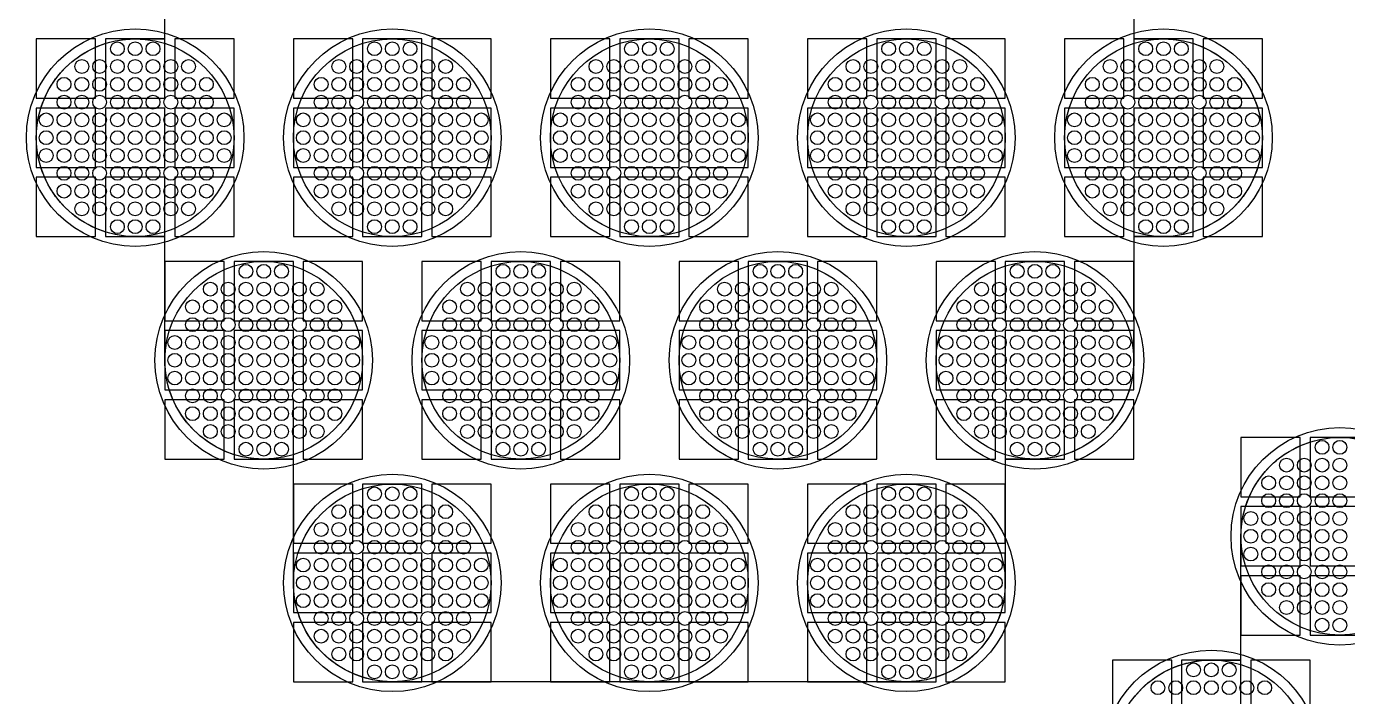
# Model space of a CAD drawing. Extents: x -49 to 54, y -38 to 38.
# Drawn here: x -43.96 to -37.28, y -13.82 to -10.43 of the extents above; entities that cross this region are included whole.
import ezdxf

# ---------------------------------------------------------------- set-up
doc = ezdxf.new("R2010")
doc.units = 0
for name, color, linetype in [('BACK_LAYER', 5, 'CONTINUOUS'), ('COND_LAYER_LOWER_ELECTRODE', 6, 'CONTINUOUS'), ('CONDUCTIVE_LAYER_BACK_LAYER', 2, 'CONTINUOUS'), ('EMITTER', 3, 'CONTINUOUS'), ('LOWER_ELECTRODE', 1, 'CONTINUOUS')]:
    doc.layers.add(name, color=color, linetype=linetype)

msp = doc.modelspace()

# ---------------------------------------------------------------- linework, layer by layer
at = {"layer": 'BACK_LAYER'}
for points in [[(-43.9139, -10.7965), (-43.6139, -10.7965), (-43.6139, -10.4965), (-43.9139, -10.4965)], [(-43.5639, -10.7965), (-43.2639, -10.7965), (-43.2639, -10.4965), (-43.5639, -10.4965)], [(-43.2139, -10.7965), (-42.9139, -10.7965), (-42.9139, -10.4965), (-43.2139, -10.4965)], [(-42.6139, -10.7965), (-42.3139, -10.7965), (-42.3139, -10.4965), (-42.6139, -10.4965)], [(-42.2639, -10.7965), (-41.9639, -10.7965), (-41.9639, -10.4965), (-42.2639, -10.4965)], [(-41.9139, -10.7965), (-41.6139, -10.7965), (-41.6139, -10.4965), (-41.9139, -10.4965)], [(-41.3139, -10.7965), (-41.0139, -10.7965), (-41.0139, -10.4965), (-41.3139, -10.4965)], [(-40.9639, -10.7965), (-40.6639, -10.7965), (-40.6639, -10.4965), (-40.9639, -10.4965)], [(-40.6139, -10.7965), (-40.3139, -10.7965), (-40.3139, -10.4965), (-40.6139, -10.4965)], [(-40.0139, -10.7965), (-39.7139, -10.7965), (-39.7139, -10.4965), (-40.0139, -10.4965)], [(-39.6639, -10.7965), (-39.3639, -10.7965), (-39.3639, -10.4965), (-39.6639, -10.4965)], [(-39.3139, -10.7965), (-39.0139, -10.7965), (-39.0139, -10.4965), (-39.3139, -10.4965)], [(-38.7139, -10.7965), (-38.4139, -10.7965), (-38.4139, -10.4965), (-38.7139, -10.4965)], [(-38.3639, -10.7965), (-38.0639, -10.7965), (-38.0639, -10.4965), (-38.3639, -10.4965)], [(-38.0139, -10.7965), (-37.7139, -10.7965), (-37.7139, -10.4965), (-38.0139, -10.4965)], [(-43.9139, -11.1465), (-43.6139, -11.1465), (-43.6139, -10.8465), (-43.9139, -10.8465)], [(-43.5639, -11.1465), (-43.2639, -11.1465), (-43.2639, -10.8465), (-43.5639, -10.8465)], [(-43.2139, -11.1465), (-42.9139, -11.1465), (-42.9139, -10.8465), (-43.2139, -10.8465)], [(-42.6139, -11.1465), (-42.3139, -11.1465), (-42.3139, -10.8465), (-42.6139, -10.8465)], [(-42.2639, -11.1465), (-41.9639, -11.1465), (-41.9639, -10.8465), (-42.2639, -10.8465)], [(-41.9139, -11.1465), (-41.6139, -11.1465), (-41.6139, -10.8465), (-41.9139, -10.8465)], [(-41.3139, -11.1465), (-41.0139, -11.1465), (-41.0139, -10.8465), (-41.3139, -10.8465)], [(-40.9639, -11.1465), (-40.6639, -11.1465), (-40.6639, -10.8465), (-40.9639, -10.8465)], [(-40.6139, -11.1465), (-40.3139, -11.1465), (-40.3139, -10.8465), (-40.6139, -10.8465)], [(-40.0139, -11.1465), (-39.7139, -11.1465), (-39.7139, -10.8465), (-40.0139, -10.8465)], [(-39.6639, -11.1465), (-39.3639, -11.1465), (-39.3639, -10.8465), (-39.6639, -10.8465)], [(-39.3139, -11.1465), (-39.0139, -11.1465), (-39.0139, -10.8465), (-39.3139, -10.8465)], [(-38.7139, -11.1465), (-38.4139, -11.1465), (-38.4139, -10.8465), (-38.7139, -10.8465)], [(-38.3639, -11.1465), (-38.0639, -11.1465), (-38.0639, -10.8465), (-38.3639, -10.8465)], [(-38.0139, -11.1465), (-37.7139, -11.1465), (-37.7139, -10.8465), (-38.0139, -10.8465)], [(-43.9139, -11.4965), (-43.6139, -11.4965), (-43.6139, -11.1965), (-43.9139, -11.1965)], [(-43.5639, -11.4965), (-43.2639, -11.4965), (-43.2639, -11.1965), (-43.5639, -11.1965)], [(-43.2139, -11.4965), (-42.9139, -11.4965), (-42.9139, -11.1965), (-43.2139, -11.1965)], [(-42.6139, -11.4965), (-42.3139, -11.4965), (-42.3139, -11.1965), (-42.6139, -11.1965)], [(-42.2639, -11.4965), (-41.9639, -11.4965), (-41.9639, -11.1965), (-42.2639, -11.1965)], [(-41.9139, -11.4965), (-41.6139, -11.4965), (-41.6139, -11.1965), (-41.9139, -11.1965)], [(-41.3139, -11.4965), (-41.0139, -11.4965), (-41.0139, -11.1965), (-41.3139, -11.1965)], [(-40.9639, -11.4965), (-40.6639, -11.4965), (-40.6639, -11.1965), (-40.9639, -11.1965)], [(-40.6139, -11.4965), (-40.3139, -11.4965), (-40.3139, -11.1965), (-40.6139, -11.1965)], [(-40.0139, -11.4965), (-39.7139, -11.4965), (-39.7139, -11.1965), (-40.0139, -11.1965)], [(-39.6639, -11.4965), (-39.3639, -11.4965), (-39.3639, -11.1965), (-39.6639, -11.1965)], [(-39.3139, -11.4965), (-39.0139, -11.4965), (-39.0139, -11.1965), (-39.3139, -11.1965)], [(-38.7139, -11.4965), (-38.4139, -11.4965), (-38.4139, -11.1965), (-38.7139, -11.1965)], [(-38.3639, -11.4965), (-38.0639, -11.4965), (-38.0639, -11.1965), (-38.3639, -11.1965)], [(-38.0139, -11.4965), (-37.7139, -11.4965), (-37.7139, -11.1965), (-38.0139, -11.1965)], [(-43.2639, -11.9223), (-42.9639, -11.9223), (-42.9639, -11.6223), (-43.2639, -11.6223)], [(-42.9139, -11.9223), (-42.6139, -11.9223), (-42.6139, -11.6223), (-42.9139, -11.6223)], [(-42.5639, -11.9223), (-42.2639, -11.9223), (-42.2639, -11.6223), (-42.5639, -11.6223)], [(-41.9639, -11.9223), (-41.6639, -11.9223), (-41.6639, -11.6223), (-41.9639, -11.6223)], [(-41.6139, -11.9223), (-41.3139, -11.9223), (-41.3139, -11.6223), (-41.6139, -11.6223)], [(-41.2639, -11.9223), (-40.9639, -11.9223), (-40.9639, -11.6223), (-41.2639, -11.6223)], [(-40.6639, -11.9223), (-40.3639, -11.9223), (-40.3639, -11.6223), (-40.6639, -11.6223)], [(-40.3139, -11.9223), (-40.0139, -11.9223), (-40.0139, -11.6223), (-40.3139, -11.6223)], [(-39.9639, -11.9223), (-39.6639, -11.9223), (-39.6639, -11.6223), (-39.9639, -11.6223)], [(-39.3639, -11.9223), (-39.0639, -11.9223), (-39.0639, -11.6223), (-39.3639, -11.6223)], [(-39.0139, -11.9223), (-38.7139, -11.9223), (-38.7139, -11.6223), (-39.0139, -11.6223)], [(-38.6639, -11.9223), (-38.3639, -11.9223), (-38.3639, -11.6223), (-38.6639, -11.6223)], [(-43.2639, -12.2723), (-42.9639, -12.2723), (-42.9639, -11.9723), (-43.2639, -11.9723)], [(-42.9139, -12.2723), (-42.6139, -12.2723), (-42.6139, -11.9723), (-42.9139, -11.9723)], [(-42.5639, -12.2723), (-42.2639, -12.2723), (-42.2639, -11.9723), (-42.5639, -11.9723)], [(-41.9639, -12.2723), (-41.6639, -12.2723), (-41.6639, -11.9723), (-41.9639, -11.9723)], [(-41.6139, -12.2723), (-41.3139, -12.2723), (-41.3139, -11.9723), (-41.6139, -11.9723)], [(-41.2639, -12.2723), (-40.9639, -12.2723), (-40.9639, -11.9723), (-41.2639, -11.9723)], [(-40.6639, -12.2723), (-40.3639, -12.2723), (-40.3639, -11.9723), (-40.6639, -11.9723)], [(-40.3139, -12.2723), (-40.0139, -12.2723), (-40.0139, -11.9723), (-40.3139, -11.9723)], [(-39.9639, -12.2723), (-39.6639, -12.2723), (-39.6639, -11.9723), (-39.9639, -11.9723)], [(-39.3639, -12.2723), (-39.0639, -12.2723), (-39.0639, -11.9723), (-39.3639, -11.9723)], [(-39.0139, -12.2723), (-38.7139, -12.2723), (-38.7139, -11.9723), (-39.0139, -11.9723)], [(-38.6639, -12.2723), (-38.3639, -12.2723), (-38.3639, -11.9723), (-38.6639, -11.9723)], [(-43.2639, -12.6223), (-42.9639, -12.6223), (-42.9639, -12.3223), (-43.2639, -12.3223)], [(-42.9139, -12.6223), (-42.6139, -12.6223), (-42.6139, -12.3223), (-42.9139, -12.3223)], [(-42.5639, -12.6223), (-42.2639, -12.6223), (-42.2639, -12.3223), (-42.5639, -12.3223)], [(-41.9639, -12.6223), (-41.6639, -12.6223), (-41.6639, -12.3223), (-41.9639, -12.3223)], [(-41.6139, -12.6223), (-41.3139, -12.6223), (-41.3139, -12.3223), (-41.6139, -12.3223)], [(-41.2639, -12.6223), (-40.9639, -12.6223), (-40.9639, -12.3223), (-41.2639, -12.3223)], [(-40.6639, -12.6223), (-40.3639, -12.6223), (-40.3639, -12.3223), (-40.6639, -12.3223)], [(-40.3139, -12.6223), (-40.0139, -12.6223), (-40.0139, -12.3223), (-40.3139, -12.3223)], [(-39.9639, -12.6223), (-39.6639, -12.6223), (-39.6639, -12.3223), (-39.9639, -12.3223)], [(-39.3639, -12.6223), (-39.0639, -12.6223), (-39.0639, -12.3223), (-39.3639, -12.3223)], [(-39.0139, -12.6223), (-38.7139, -12.6223), (-38.7139, -12.3223), (-39.0139, -12.3223)], [(-38.6639, -12.6223), (-38.3639, -12.6223), (-38.3639, -12.3223), (-38.6639, -12.3223)], [(-37.8221, -12.8125), (-37.5221, -12.8125), (-37.5221, -12.5125), (-37.8221, -12.5125)], [(-37.4721, -12.8125), (-37.1721, -12.8125), (-37.1721, -12.5125), (-37.4721, -12.5125)], [(-42.6139, -13.0482), (-42.3139, -13.0482), (-42.3139, -12.7482), (-42.6139, -12.7482)], [(-42.2639, -13.0482), (-41.9639, -13.0482), (-41.9639, -12.7482), (-42.2639, -12.7482)], [(-41.9139, -13.0482), (-41.6139, -13.0482), (-41.6139, -12.7482), (-41.9139, -12.7482)], [(-41.3139, -13.0482), (-41.0139, -13.0482), (-41.0139, -12.7482), (-41.3139, -12.7482)], [(-40.9639, -13.0482), (-40.6639, -13.0482), (-40.6639, -12.7482), (-40.9639, -12.7482)], [(-40.6139, -13.0482), (-40.3139, -13.0482), (-40.3139, -12.7482), (-40.6139, -12.7482)], [(-40.0139, -13.0482), (-39.7139, -13.0482), (-39.7139, -12.7482), (-40.0139, -12.7482)], [(-39.6639, -13.0482), (-39.3639, -13.0482), (-39.3639, -12.7482), (-39.6639, -12.7482)], [(-39.3139, -13.0482), (-39.0139, -13.0482), (-39.0139, -12.7482), (-39.3139, -12.7482)], [(-37.8221, -13.1625), (-37.5221, -13.1625), (-37.5221, -12.8625), (-37.8221, -12.8625)], [(-37.4721, -13.1625), (-37.1721, -13.1625), (-37.1721, -12.8625), (-37.4721, -12.8625)], [(-42.6139, -13.3982), (-42.3139, -13.3982), (-42.3139, -13.0982), (-42.6139, -13.0982)], [(-42.2639, -13.3982), (-41.9639, -13.3982), (-41.9639, -13.0982), (-42.2639, -13.0982)], [(-41.9139, -13.3982), (-41.6139, -13.3982), (-41.6139, -13.0982), (-41.9139, -13.0982)], [(-41.3139, -13.3982), (-41.0139, -13.3982), (-41.0139, -13.0982), (-41.3139, -13.0982)], [(-40.9639, -13.3982), (-40.6639, -13.3982), (-40.6639, -13.0982), (-40.9639, -13.0982)], [(-40.6139, -13.3982), (-40.3139, -13.3982), (-40.3139, -13.0982), (-40.6139, -13.0982)], [(-40.0139, -13.3982), (-39.7139, -13.3982), (-39.7139, -13.0982), (-40.0139, -13.0982)], [(-39.6639, -13.3982), (-39.3639, -13.3982), (-39.3639, -13.0982), (-39.6639, -13.0982)], [(-39.3139, -13.3982), (-39.0139, -13.3982), (-39.0139, -13.0982), (-39.3139, -13.0982)], [(-37.8221, -13.5125), (-37.5221, -13.5125), (-37.5221, -13.2125), (-37.8221, -13.2125)], [(-37.4721, -13.5125), (-37.1721, -13.5125), (-37.1721, -13.2125), (-37.4721, -13.2125)], [(-42.6139, -13.7482), (-42.3139, -13.7482), (-42.3139, -13.4482), (-42.6139, -13.4482)], [(-42.2639, -13.7482), (-41.9639, -13.7482), (-41.9639, -13.4482), (-42.2639, -13.4482)], [(-41.9139, -13.7482), (-41.6139, -13.7482), (-41.6139, -13.4482), (-41.9139, -13.4482)], [(-41.3139, -13.7482), (-41.0139, -13.7482), (-41.0139, -13.4482), (-41.3139, -13.4482)], [(-40.9639, -13.7482), (-40.6639, -13.7482), (-40.6639, -13.4482), (-40.9639, -13.4482)], [(-40.6139, -13.7482), (-40.3139, -13.7482), (-40.3139, -13.4482), (-40.6139, -13.4482)], [(-40.0139, -13.7482), (-39.7139, -13.7482), (-39.7139, -13.4482), (-40.0139, -13.4482)], [(-39.6639, -13.7482), (-39.3639, -13.7482), (-39.3639, -13.4482), (-39.6639, -13.4482)], [(-39.3139, -13.7482), (-39.0139, -13.7482), (-39.0139, -13.4482), (-39.3139, -13.4482)], [(-38.4721, -13.9384), (-38.1721, -13.9384), (-38.1721, -13.6384), (-38.4721, -13.6384)], [(-38.1221, -13.9384), (-37.8221, -13.9384), (-37.8221, -13.6384), (-38.1221, -13.6384)], [(-37.7721, -13.9384), (-37.4721, -13.9384), (-37.4721, -13.6384), (-37.7721, -13.6384)]]:
    msp.add_lwpolyline(points, close=True, dxfattribs=at)
at = {"layer": 'COND_LAYER_LOWER_ELECTRODE'}
for centre in [(-43.4139, -10.9965), (-42.1139, -10.9965), (-40.8139, -10.9965), (-39.5139, -10.9965), (-38.2139, -10.9965), (-42.7639, -12.1223), (-41.4639, -12.1223), (-40.1639, -12.1223), (-38.8639, -12.1223), (-37.3221, -13.0125), (-42.1139, -13.2482), (-40.8139, -13.2482), (-39.5139, -13.2482), (-37.9721, -14.1384)]:
    msp.add_circle(centre, 0.55, dxfattribs=at)
at = {"layer": 'CONDUCTIVE_LAYER_BACK_LAYER'}
for points in [[(-38.3639, -9.8707), (-38.3639, -10.4966), (-38.204, -10.4966), (-38.1841, -10.4974), (-38.1643, -10.499), (-38.1446, -10.5013), (-38.1249, -10.5045), (-38.1054, -10.5084), (-38.0861, -10.5131), (-38.067, -10.5186), (-38.0481, -10.5248), (-38.0295, -10.5318), (-38.0112, -10.5395), (-37.9932, -10.5479), (-37.9755, -10.557), (-37.9582, -10.5668), (-37.9413, -10.5773), (-37.9249, -10.5885), (-37.9089, -10.6003), (-37.8934, -10.6128), (-37.8784, -10.6258), (-37.8639, -10.6395), (-37.85, -10.6537), (-37.8367, -10.6684), (-37.8239, -10.6837), (-37.8118, -10.6994), (-37.8003, -10.7156), (-37.7894, -10.7323), (-37.7793, -10.7494), (-37.7698, -10.7669), (-37.761, -10.7847), (-37.753, -10.8029), (-37.7456, -10.8213), (-37.739, -10.8401), (-37.7332, -10.8591), (-37.7281, -10.8783), (-37.7238, -10.8977), (-37.7203, -10.9173), (-37.7175, -10.937), (-37.7155, -10.9568), (-37.7143, -10.9766), (-37.7139, -10.9965), (-37.7143, -11.0164), (-37.7155, -11.0362), (-37.7175, -11.056), (-37.7203, -11.0757), (-37.7238, -11.0953), (-37.7281, -11.1147), (-37.7332, -11.1339), (-37.739, -11.1529), (-37.7456, -11.1717), (-37.753, -11.1901), (-37.761, -11.2083), (-37.7698, -11.2262), (-37.7793, -11.2436), (-37.7894, -11.2607), (-37.8003, -11.2774), (-37.8118, -11.2936), (-37.8239, -11.3094), (-37.8367, -11.3246), (-37.85, -11.3394), (-37.8639, -11.3536), (-37.8784, -11.3672), (-37.8934, -11.3802), (-37.9089, -11.3927), (-37.9249, -11.4045), (-37.9413, -11.4157), (-37.9582, -11.4262), (-37.9755, -11.436), (-37.9932, -11.4451), (-38.0112, -11.4535), (-38.0295, -11.4612), (-38.0481, -11.4682), (-38.067, -11.4744), (-38.0861, -11.4799), (-38.1054, -11.4846), (-38.1249, -11.4885), (-38.1446, -11.4917), (-38.1643, -11.494), (-38.1841, -11.4956), (-38.204, -11.4964), (-38.3639, -11.4964), (-38.3639, -12.1223), (-38.3643, -12.1422), (-38.3655, -12.1621), (-38.3675, -12.1818), (-38.3703, -12.2015), (-38.3738, -12.2211), (-38.3781, -12.2405), (-38.3832, -12.2597), (-38.389, -12.2787), (-38.3956, -12.2975), (-38.403, -12.316), (-38.411, -12.3341), (-38.4198, -12.352), (-38.4293, -12.3695), (-38.4394, -12.3865), (-38.4503, -12.4032), (-38.4618, -12.4194), (-38.4739, -12.4352), (-38.4867, -12.4505), (-38.5, -12.4652), (-38.5139, -12.4794), (-38.5284, -12.493), (-38.5434, -12.5061), (-38.5589, -12.5185), (-38.5749, -12.5303), (-38.5913, -12.5415), (-38.6082, -12.552), (-38.6255, -12.5618), (-38.6432, -12.571), (-38.6612, -12.5794), (-38.6795, -12.5871), (-38.6981, -12.594), (-38.717, -12.6003), (-38.7361, -12.6057), (-38.7554, -12.6104), (-38.7749, -12.6144), (-38.7946, -12.6175), (-38.8143, -12.6199), (-38.8341, -12.6214), (-38.854, -12.6222), (-39.0139, -12.6222), (-39.0139, -13.2482), (-39.0143, -13.268), (-39.0155, -13.2879), (-39.0175, -13.3077), (-39.0203, -13.3274), (-39.0238, -13.3469), (-39.0281, -13.3663), (-39.0332, -13.3856), (-39.039, -13.4046), (-39.0456, -13.4233), (-39.053, -13.4418), (-39.061, -13.46), (-39.0698, -13.4778), (-39.0793, -13.4953), (-39.0894, -13.5124), (-39.1003, -13.529), (-39.1118, -13.5453), (-39.1239, -13.561), (-39.1367, -13.5763), (-39.15, -13.591), (-39.1639, -13.6052), (-39.1784, -13.6189), (-39.1934, -13.6319), (-39.2089, -13.6443), (-39.2249, -13.6562), (-39.2413, -13.6673), (-39.2582, -13.6778), (-39.2755, -13.6877), (-39.2932, -13.6968), (-39.3112, -13.7052), (-39.3295, -13.7129), (-39.3481, -13.7199), (-39.367, -13.7261), (-39.3861, -13.7316), (-39.4054, -13.7363), (-39.4249, -13.7402), (-39.4446, -13.7433), (-39.4643, -13.7457), (-39.4841, -13.7473), (-39.504, -13.7481), (-42.1239, -13.7481), (-42.1437, -13.7473), (-42.1636, -13.7457), (-42.1833, -13.7433), (-42.2029, -13.7402), (-42.2224, -13.7363), (-42.2417, -13.7316), (-42.2609, -13.7261), (-42.2797, -13.7199), (-42.2984, -13.7129), (-42.3167, -13.7052), (-42.3347, -13.6968), (-42.3524, -13.6877), (-42.3697, -13.6778), (-42.3865, -13.6673), (-42.403, -13.6562), (-42.419, -13.6443), (-42.4345, -13.6319), (-42.4495, -13.6189), (-42.464, -13.6052), (-42.4779, -13.591), (-42.4912, -13.5763), (-42.504, -13.561), (-42.5161, -13.5453), (-42.5276, -13.529), (-42.5384, -13.5124), (-42.5486, -13.4953), (-42.5581, -13.4778), (-42.5669, -13.46), (-42.5749, -13.4418), (-42.5823, -13.4233), (-42.5888, -13.4046), (-42.5947, -13.3856), (-42.5998, -13.3663), (-42.6041, -13.3469), (-42.6076, -13.3274), (-42.6104, -13.3077), (-42.6124, -13.2879), (-42.6135, -13.268), (-42.6139, -13.2482), (-42.6139, -12.6222), (-42.7739, -12.6222), (-42.7937, -12.6214), (-42.8136, -12.6199), (-42.8333, -12.6175), (-42.8529, -12.6144), (-42.8724, -12.6104), (-42.8917, -12.6057), (-42.9109, -12.6003), (-42.9297, -12.594), (-42.9484, -12.5871), (-42.9667, -12.5794), (-42.9847, -12.571), (-43.0024, -12.5618), (-43.0197, -12.552), (-43.0365, -12.5415), (-43.053, -12.5303), (-43.069, -12.5185), (-43.0845, -12.5061), (-43.0995, -12.493), (-43.114, -12.4794), (-43.1279, -12.4652), (-43.1412, -12.4505), (-43.154, -12.4352), (-43.1661, -12.4194), (-43.1776, -12.4032), (-43.1884, -12.3865), (-43.1986, -12.3695), (-43.2081, -12.352), (-43.2169, -12.3341), (-43.2249, -12.316), (-43.2323, -12.2975), (-43.2388, -12.2787), (-43.2447, -12.2597), (-43.2498, -12.2405), (-43.2541, -12.2211), (-43.2576, -12.2015), (-43.2604, -12.1818), (-43.2624, -12.1621), (-43.2635, -12.1422), (-43.2639, -12.1223), (-43.2639, -11.4964), (-43.4239, -11.4964), (-43.4437, -11.4956), (-43.4636, -11.494), (-43.4833, -11.4917), (-43.5029, -11.4885), (-43.5224, -11.4846), (-43.5417, -11.4799), (-43.5609, -11.4744), (-43.5797, -11.4682), (-43.5984, -11.4612), (-43.6167, -11.4535), (-43.6347, -11.4451), (-43.6524, -11.436), (-43.6697, -11.4262), (-43.6865, -11.4157), (-43.703, -11.4045), (-43.719, -11.3927), (-43.7345, -11.3802), (-43.7495, -11.3672), (-43.764, -11.3536), (-43.7779, -11.3394), (-43.7912, -11.3246), (-43.804, -11.3094), (-43.8161, -11.2936), (-43.8276, -11.2774), (-43.8384, -11.2607), (-43.8486, -11.2436), (-43.8581, -11.2262), (-43.8669, -11.2083), (-43.8749, -11.1901), (-43.8823, -11.1717), (-43.8888, -11.1529), (-43.8947, -11.1339), (-43.8998, -11.1147), (-43.9041, -11.0953), (-43.9076, -11.0757), (-43.9104, -11.056), (-43.9124, -11.0362), (-43.9135, -11.0164), (-43.9139, -10.9965), (-43.9135, -10.9766), (-43.9124, -10.9568), (-43.9104, -10.937), (-43.9076, -10.9173), (-43.9041, -10.8977), (-43.8998, -10.8783), (-43.8947, -10.8591), (-43.8888, -10.8401), (-43.8823, -10.8213), (-43.8749, -10.8029), (-43.8669, -10.7847), (-43.8581, -10.7669), (-43.8486, -10.7494), (-43.8384, -10.7323), (-43.8276, -10.7156), (-43.8161, -10.6994), (-43.804, -10.6837), (-43.7912, -10.6684), (-43.7779, -10.6537), (-43.764, -10.6395), (-43.7495, -10.6258), (-43.7345, -10.6128), (-43.719, -10.6003), (-43.703, -10.5885), (-43.6865, -10.5773), (-43.6697, -10.5668), (-43.6524, -10.557), (-43.6347, -10.5479), (-43.6167, -10.5395), (-43.5984, -10.5318), (-43.5797, -10.5248), (-43.5609, -10.5186), (-43.5417, -10.5131), (-43.5224, -10.5084), (-43.5029, -10.5045), (-43.4833, -10.5013), (-43.4636, -10.499), (-43.4437, -10.4974), (-43.4239, -10.4966), (-43.2639, -10.4966), (-43.2639, -9.8707)], [(-38.3621, -13.8255), (-38.3494, -13.8103), (-38.336, -13.7955), (-38.3221, -13.7813), (-38.3076, -13.7677), (-38.2926, -13.7546), (-38.2771, -13.7422), (-38.2611, -13.7304), (-38.2447, -13.7192), (-38.2278, -13.7087), (-38.2105, -13.6989), (-38.1929, -13.6897), (-38.1748, -13.6813), (-38.1565, -13.6736), (-38.1379, -13.6667), (-38.119, -13.6604), (-38.0999, -13.655), (-38.0806, -13.6503), (-38.0611, -13.6463), (-38.0414, -13.6432), (-38.0217, -13.6408), (-38.0019, -13.6393), (-37.982, -13.6385), (-37.8221, -13.6385), (-37.8221, -13.0125), (-37.8217, -12.9927), (-37.8205, -12.9728), (-37.8185, -12.953), (-37.8158, -12.9333), (-37.8122, -12.9138), (-37.8079, -12.8944), (-37.8028, -12.8751), (-37.797, -12.8561), (-37.7904, -12.8374), (-37.7831, -12.8189), (-37.775, -12.8007), (-37.7662, -12.7829), (-37.7567, -12.7654), (-37.7466, -12.7483), (-37.7357, -12.7317), (-37.7242, -12.7154), (-37.7121, -12.6997), (-37.6994, -12.6844), (-37.686, -12.6697), (-37.6721, -12.6555), (-37.6576, -12.6418), (-37.6426, -12.6288), (-37.6271, -12.6164), (-37.6111, -12.6045), (-37.5947, -12.5934), (-37.5778, -12.5829), (-37.5605, -12.573), (-37.5429, -12.5639), (-37.5248, -12.5555), (-37.5065, -12.5478), (-37.4879, -12.5408), (-37.469, -12.5346), (-37.4499, -12.5291), (-37.4306, -12.5244), (-37.4111, -12.5205), (-37.3914, -12.5174), (-37.3717, -12.515), (-37.3519, -12.5134), (-37.332, -12.5126), (-37.1721, -12.5126)]]:
    msp.add_lwpolyline(points, dxfattribs=at)
at = {"layer": 'EMITTER'}
for centre in [(-43.4139, -10.9965), (-42.1139, -10.9965), (-40.8139, -10.9965), (-39.5139, -10.9965), (-38.2139, -10.9965), (-42.7639, -12.1223), (-41.4639, -12.1223), (-40.1639, -12.1223), (-38.8639, -12.1223), (-37.3221, -13.0125), (-42.1139, -13.2482), (-40.8139, -13.2482), (-39.5139, -13.2482), (-37.9721, -14.1384)]:
    msp.add_circle(centre, 0.5, dxfattribs=at)
at = {"layer": 'LOWER_ELECTRODE'}
for centre in [(-43.5039, -10.5465), (-43.4139, -10.5465), (-43.3239, -10.5465), (-42.2039, -10.5465), (-42.1139, -10.5465), (-42.0239, -10.5465), (-40.9039, -10.5465), (-40.8139, -10.5465), (-40.7239, -10.5465), (-39.6039, -10.5465), (-39.5139, -10.5465), (-39.4239, -10.5465), (-38.3039, -10.5465), (-38.2139, -10.5465), (-38.1239, -10.5465), (-43.6839, -10.6365), (-43.5939, -10.6365), (-43.5039, -10.6365), (-43.4139, -10.6365), (-43.3239, -10.6365), (-43.2339, -10.6365), (-43.1439, -10.6365), (-42.3839, -10.6365), (-42.2939, -10.6365), (-42.2039, -10.6365), (-42.1139, -10.6365), (-42.0239, -10.6365), (-41.9339, -10.6365), (-41.8439, -10.6365), (-41.0839, -10.6365), (-40.9939, -10.6365), (-40.9039, -10.6365), (-40.8139, -10.6365), (-40.7239, -10.6365), (-40.6339, -10.6365), (-40.5439, -10.6365), (-39.7839, -10.6365), (-39.6939, -10.6365), (-39.6039, -10.6365), (-39.5139, -10.6365), (-39.4239, -10.6365), (-39.3339, -10.6365), (-39.2439, -10.6365), (-38.4839, -10.6365), (-38.3939, -10.6365), (-38.3039, -10.6365), (-38.2139, -10.6365), (-38.1239, -10.6365), (-38.0339, -10.6365), (-37.9439, -10.6365), (-43.7739, -10.7265), (-43.6839, -10.7265), (-43.5939, -10.7265), (-43.5039, -10.7265), (-43.4139, -10.7265), (-43.3239, -10.7265), (-43.2339, -10.7265), (-43.1439, -10.7265), (-43.0539, -10.7265), (-42.4739, -10.7265), (-42.3839, -10.7265), (-42.2939, -10.7265), (-42.2039, -10.7265), (-42.1139, -10.7265), (-42.0239, -10.7265), (-41.9339, -10.7265), (-41.8439, -10.7265), (-41.7539, -10.7265), (-41.1739, -10.7265), (-41.0839, -10.7265), (-40.9939, -10.7265), (-40.9039, -10.7265), (-40.8139, -10.7265), (-40.7239, -10.7265), (-40.6339, -10.7265), (-40.5439, -10.7265), (-40.4539, -10.7265), (-39.8739, -10.7265), (-39.7839, -10.7265), (-39.6939, -10.7265), (-39.6039, -10.7265), (-39.5139, -10.7265), (-39.4239, -10.7265), (-39.3339, -10.7265), (-39.2439, -10.7265), (-39.1539, -10.7265), (-38.5739, -10.7265), (-38.4839, -10.7265), (-38.3939, -10.7265), (-38.3039, -10.7265), (-38.2139, -10.7265), (-38.1239, -10.7265), (-38.0339, -10.7265), (-37.9439, -10.7265), (-37.8539, -10.7265), (-43.7739, -10.8165), (-43.6839, -10.8165), (-43.5939, -10.8165), (-43.5039, -10.8165), (-43.4139, -10.8165), (-43.3239, -10.8165), (-43.2339, -10.8165), (-43.1439, -10.8165), (-43.0539, -10.8165), (-42.4739, -10.8165), (-42.3839, -10.8165), (-42.2939, -10.8165), (-42.2039, -10.8165), (-42.1139, -10.8165), (-42.0239, -10.8165), (-41.9339, -10.8165), (-41.8439, -10.8165), (-41.7539, -10.8165), (-41.1739, -10.8165), (-41.0839, -10.8165), (-40.9939, -10.8165), (-40.9039, -10.8165), (-40.8139, -10.8165), (-40.7239, -10.8165), (-40.6339, -10.8165), (-40.5439, -10.8165), (-40.4539, -10.8165), (-39.8739, -10.8165), (-39.7839, -10.8165), (-39.6939, -10.8165), (-39.6039, -10.8165), (-39.5139, -10.8165), (-39.4239, -10.8165), (-39.3339, -10.8165), (-39.2439, -10.8165), (-39.1539, -10.8165), (-38.5739, -10.8165), (-38.4839, -10.8165), (-38.3939, -10.8165), (-38.3039, -10.8165), (-38.2139, -10.8165), (-38.1239, -10.8165), (-38.0339, -10.8165), (-37.9439, -10.8165), (-37.8539, -10.8165), (-43.8639, -10.9065), (-43.7739, -10.9065), (-43.6839, -10.9065), (-43.5939, -10.9065), (-43.5039, -10.9065), (-43.4139, -10.9065), (-43.3239, -10.9065), (-43.2339, -10.9065), (-43.1439, -10.9065), (-43.0539, -10.9065), (-42.9639, -10.9065), (-42.5639, -10.9065), (-42.4739, -10.9065), (-42.3839, -10.9065), (-42.2939, -10.9065), (-42.2039, -10.9065), (-42.1139, -10.9065), (-42.0239, -10.9065), (-41.9339, -10.9065), (-41.8439, -10.9065), (-41.7539, -10.9065), (-41.6639, -10.9065), (-41.2639, -10.9065), (-41.1739, -10.9065), (-41.0839, -10.9065), (-40.9939, -10.9065), (-40.9039, -10.9065), (-40.8139, -10.9065), (-40.7239, -10.9065), (-40.6339, -10.9065), (-40.5439, -10.9065), (-40.4539, -10.9065), (-40.3639, -10.9065), (-39.9639, -10.9065), (-39.8739, -10.9065), (-39.7839, -10.9065), (-39.6939, -10.9065), (-39.6039, -10.9065), (-39.5139, -10.9065), (-39.4239, -10.9065), (-39.3339, -10.9065), (-39.2439, -10.9065), (-39.1539, -10.9065), (-39.0639, -10.9065), (-38.6639, -10.9065), (-38.5739, -10.9065), (-38.4839, -10.9065), (-38.3939, -10.9065), (-38.3039, -10.9065), (-38.2139, -10.9065), (-38.1239, -10.9065), (-38.0339, -10.9065), (-37.9439, -10.9065), (-37.8539, -10.9065), (-37.7639, -10.9065), (-43.8639, -10.9965), (-43.7739, -10.9965), (-43.6839, -10.9965), (-43.5939, -10.9965), (-43.5039, -10.9965), (-43.4139, -10.9965), (-43.3239, -10.9965), (-43.2339, -10.9965), (-43.1439, -10.9965), (-43.0539, -10.9965), (-42.9639, -10.9965), (-42.5639, -10.9965), (-42.4739, -10.9965), (-42.3839, -10.9965), (-42.2939, -10.9965), (-42.2039, -10.9965), (-42.1139, -10.9965), (-42.0239, -10.9965), (-41.9339, -10.9965), (-41.8439, -10.9965), (-41.7539, -10.9965), (-41.6639, -10.9965), (-41.2639, -10.9965), (-41.1739, -10.9965), (-41.0839, -10.9965), (-40.9939, -10.9965), (-40.9039, -10.9965), (-40.8139, -10.9965), (-40.7239, -10.9965), (-40.6339, -10.9965), (-40.5439, -10.9965), (-40.4539, -10.9965), (-40.3639, -10.9965), (-39.9639, -10.9965), (-39.8739, -10.9965), (-39.7839, -10.9965), (-39.6939, -10.9965), (-39.6039, -10.9965), (-39.5139, -10.9965), (-39.4239, -10.9965), (-39.3339, -10.9965), (-39.2439, -10.9965), (-39.1539, -10.9965), (-39.0639, -10.9965), (-38.6639, -10.9965), (-38.5739, -10.9965), (-38.4839, -10.9965), (-38.3939, -10.9965), (-38.3039, -10.9965), (-38.2139, -10.9965), (-38.1239, -10.9965), (-38.0339, -10.9965), (-37.9439, -10.9965), (-37.8539, -10.9965), (-37.7639, -10.9965), (-43.8639, -11.0865), (-43.7739, -11.0865), (-43.6839, -11.0865), (-43.5939, -11.0865), (-43.5039, -11.0865), (-43.4139, -11.0865), (-43.3239, -11.0865), (-43.2339, -11.0865), (-43.1439, -11.0865), (-43.0539, -11.0865), (-42.9639, -11.0865), (-42.5639, -11.0865), (-42.4739, -11.0865), (-42.3839, -11.0865), (-42.2939, -11.0865), (-42.2039, -11.0865), (-42.1139, -11.0865), (-42.0239, -11.0865), (-41.9339, -11.0865), (-41.8439, -11.0865), (-41.7539, -11.0865), (-41.6639, -11.0865), (-41.2639, -11.0865), (-41.1739, -11.0865), (-41.0839, -11.0865), (-40.9939, -11.0865), (-40.9039, -11.0865), (-40.8139, -11.0865), (-40.7239, -11.0865), (-40.6339, -11.0865), (-40.5439, -11.0865), (-40.4539, -11.0865), (-40.3639, -11.0865), (-39.9639, -11.0865), (-39.8739, -11.0865), (-39.7839, -11.0865), (-39.6939, -11.0865), (-39.6039, -11.0865), (-39.5139, -11.0865), (-39.4239, -11.0865), (-39.3339, -11.0865), (-39.2439, -11.0865), (-39.1539, -11.0865), (-39.0639, -11.0865), (-38.6639, -11.0865), (-38.5739, -11.0865), (-38.4839, -11.0865), (-38.3939, -11.0865), (-38.3039, -11.0865), (-38.2139, -11.0865), (-38.1239, -11.0865), (-38.0339, -11.0865), (-37.9439, -11.0865), (-37.8539, -11.0865), (-37.7639, -11.0865), (-43.7739, -11.1765), (-43.6839, -11.1765), (-43.5939, -11.1765), (-43.5039, -11.1765), (-43.4139, -11.1765), (-43.3239, -11.1765), (-43.2339, -11.1765), (-43.1439, -11.1765), (-43.0539, -11.1765), (-42.4739, -11.1765), (-42.3839, -11.1765), (-42.2939, -11.1765), (-42.2039, -11.1765), (-42.1139, -11.1765), (-42.0239, -11.1765), (-41.9339, -11.1765), (-41.8439, -11.1765), (-41.7539, -11.1765), (-41.1739, -11.1765), (-41.0839, -11.1765), (-40.9939, -11.1765), (-40.9039, -11.1765), (-40.8139, -11.1765), (-40.7239, -11.1765), (-40.6339, -11.1765), (-40.5439, -11.1765), (-40.4539, -11.1765), (-39.8739, -11.1765), (-39.7839, -11.1765), (-39.6939, -11.1765), (-39.6039, -11.1765), (-39.5139, -11.1765), (-39.4239, -11.1765), (-39.3339, -11.1765), (-39.2439, -11.1765), (-39.1539, -11.1765), (-38.5739, -11.1765), (-38.4839, -11.1765), (-38.3939, -11.1765), (-38.3039, -11.1765), (-38.2139, -11.1765), (-38.1239, -11.1765), (-38.0339, -11.1765), (-37.9439, -11.1765), (-37.8539, -11.1765), (-43.7739, -11.2665), (-43.6839, -11.2665), (-43.5939, -11.2665), (-43.5039, -11.2665), (-43.4139, -11.2665), (-43.3239, -11.2665), (-43.2339, -11.2665), (-43.1439, -11.2665), (-43.0539, -11.2665), (-42.4739, -11.2665), (-42.3839, -11.2665), (-42.2939, -11.2665), (-42.2039, -11.2665), (-42.1139, -11.2665), (-42.0239, -11.2665), (-41.9339, -11.2665), (-41.8439, -11.2665), (-41.7539, -11.2665), (-41.1739, -11.2665), (-41.0839, -11.2665), (-40.9939, -11.2665), (-40.9039, -11.2665), (-40.8139, -11.2665), (-40.7239, -11.2665), (-40.6339, -11.2665), (-40.5439, -11.2665), (-40.4539, -11.2665), (-39.8739, -11.2665), (-39.7839, -11.2665), (-39.6939, -11.2665), (-39.6039, -11.2665), (-39.5139, -11.2665), (-39.4239, -11.2665), (-39.3339, -11.2665), (-39.2439, -11.2665), (-39.1539, -11.2665), (-38.5739, -11.2665), (-38.4839, -11.2665), (-38.3939, -11.2665), (-38.3039, -11.2665), (-38.2139, -11.2665), (-38.1239, -11.2665), (-38.0339, -11.2665), (-37.9439, -11.2665), (-37.8539, -11.2665), (-43.6839, -11.3565), (-43.5939, -11.3565), (-43.5039, -11.3565), (-43.4139, -11.3565), (-43.3239, -11.3565), (-43.2339, -11.3565), (-43.1439, -11.3565), (-42.3839, -11.3565), (-42.2939, -11.3565), (-42.2039, -11.3565), (-42.1139, -11.3565), (-42.0239, -11.3565), (-41.9339, -11.3565), (-41.8439, -11.3565), (-41.0839, -11.3565), (-40.9939, -11.3565), (-40.9039, -11.3565), (-40.8139, -11.3565), (-40.7239, -11.3565), (-40.6339, -11.3565), (-40.5439, -11.3565), (-39.7839, -11.3565), (-39.6939, -11.3565), (-39.6039, -11.3565), (-39.5139, -11.3565), (-39.4239, -11.3565), (-39.3339, -11.3565), (-39.2439, -11.3565), (-38.4839, -11.3565), (-38.3939, -11.3565), (-38.3039, -11.3565), (-38.2139, -11.3565), (-38.1239, -11.3565), (-38.0339, -11.3565), (-37.9439, -11.3565), (-43.5039, -11.4465), (-43.4139, -11.4465), (-43.3239, -11.4465), (-42.2039, -11.4465), (-42.1139, -11.4465), (-42.0239, -11.4465), (-40.9039, -11.4465), (-40.8139, -11.4465), (-40.7239, -11.4465), (-39.6039, -11.4465), (-39.5139, -11.4465), (-39.4239, -11.4465), (-38.3039, -11.4465), (-38.2139, -11.4465), (-38.1239, -11.4465), (-42.8539, -11.6723), (-42.7639, -11.6723), (-42.6739, -11.6723), (-41.5539, -11.6723), (-41.4639, -11.6723), (-41.3739, -11.6723), (-40.2539, -11.6723), (-40.1639, -11.6723), (-40.0739, -11.6723), (-38.9539, -11.6723), (-38.8639, -11.6723), (-38.7739, -11.6723), (-43.0339, -11.7623), (-42.9439, -11.7623), (-42.8539, -11.7623), (-42.7639, -11.7623), (-42.6739, -11.7623), (-42.5839, -11.7623), (-42.4939, -11.7623), (-41.7339, -11.7623), (-41.6439, -11.7623), (-41.5539, -11.7623), (-41.4639, -11.7623), (-41.3739, -11.7623), (-41.2839, -11.7623), (-41.1939, -11.7623), (-40.4339, -11.7623), (-40.3439, -11.7623), (-40.2539, -11.7623), (-40.1639, -11.7623), (-40.0739, -11.7623), (-39.9839, -11.7623), (-39.8939, -11.7623), (-39.1339, -11.7623), (-39.0439, -11.7623), (-38.9539, -11.7623), (-38.8639, -11.7623), (-38.7739, -11.7623), (-38.6839, -11.7623), (-38.5939, -11.7623), (-43.1239, -11.8523), (-43.0339, -11.8523), (-42.9439, -11.8523), (-42.8539, -11.8523), (-42.7639, -11.8523), (-42.6739, -11.8523), (-42.5839, -11.8523), (-42.4939, -11.8523), (-42.4039, -11.8523), (-41.8239, -11.8523), (-41.7339, -11.8523), (-41.6439, -11.8523), (-41.5539, -11.8523), (-41.4639, -11.8523), (-41.3739, -11.8523), (-41.2839, -11.8523), (-41.1939, -11.8523), (-41.1039, -11.8523), (-40.5239, -11.8523), (-40.4339, -11.8523), (-40.3439, -11.8523), (-40.2539, -11.8523), (-40.1639, -11.8523), (-40.0739, -11.8523), (-39.9839, -11.8523), (-39.8939, -11.8523), (-39.8039, -11.8523), (-39.2239, -11.8523), (-39.1339, -11.8523), (-39.0439, -11.8523), (-38.9539, -11.8523), (-38.8639, -11.8523), (-38.7739, -11.8523), (-38.6839, -11.8523), (-38.5939, -11.8523), (-38.5039, -11.8523), (-43.1239, -11.9423), (-43.0339, -11.9423), (-42.9439, -11.9423), (-42.8539, -11.9423), (-42.7639, -11.9423), (-42.6739, -11.9423), (-42.5839, -11.9423), (-42.4939, -11.9423), (-42.4039, -11.9423), (-41.8239, -11.9423), (-41.7339, -11.9423), (-41.6439, -11.9423), (-41.5539, -11.9423), (-41.4639, -11.9423), (-41.3739, -11.9423), (-41.2839, -11.9423), (-41.1939, -11.9423), (-41.1039, -11.9423), (-40.5239, -11.9423), (-40.4339, -11.9423), (-40.3439, -11.9423), (-40.2539, -11.9423), (-40.1639, -11.9423), (-40.0739, -11.9423), (-39.9839, -11.9423), (-39.8939, -11.9423), (-39.8039, -11.9423), (-39.2239, -11.9423), (-39.1339, -11.9423), (-39.0439, -11.9423), (-38.9539, -11.9423), (-38.8639, -11.9423), (-38.7739, -11.9423), (-38.6839, -11.9423), (-38.5939, -11.9423), (-38.5039, -11.9423), (-43.2139, -12.0323), (-43.1239, -12.0323), (-43.0339, -12.0323), (-42.9439, -12.0323), (-42.8539, -12.0323), (-42.7639, -12.0323), (-42.6739, -12.0323), (-42.5839, -12.0323), (-42.4939, -12.0323), (-42.4039, -12.0323), (-42.3139, -12.0323), (-41.9139, -12.0323), (-41.8239, -12.0323), (-41.7339, -12.0323), (-41.6439, -12.0323), (-41.5539, -12.0323), (-41.4639, -12.0323), (-41.3739, -12.0323), (-41.2839, -12.0323), (-41.1939, -12.0323), (-41.1039, -12.0323), (-41.0139, -12.0323), (-40.6139, -12.0323), (-40.5239, -12.0323), (-40.4339, -12.0323), (-40.3439, -12.0323), (-40.2539, -12.0323), (-40.1639, -12.0323), (-40.0739, -12.0323), (-39.9839, -12.0323), (-39.8939, -12.0323), (-39.8039, -12.0323), (-39.7139, -12.0323), (-39.3139, -12.0323), (-39.2239, -12.0323), (-39.1339, -12.0323), (-39.0439, -12.0323), (-38.9539, -12.0323), (-38.8639, -12.0323), (-38.7739, -12.0323), (-38.6839, -12.0323), (-38.5939, -12.0323), (-38.5039, -12.0323), (-38.4139, -12.0323), (-43.2139, -12.1223), (-43.1239, -12.1223), (-43.0339, -12.1223), (-42.9439, -12.1223), (-42.8539, -12.1223), (-42.7639, -12.1223), (-42.6739, -12.1223), (-42.5839, -12.1223), (-42.4939, -12.1223), (-42.4039, -12.1223), (-42.3139, -12.1223), (-41.9139, -12.1223), (-41.8239, -12.1223), (-41.7339, -12.1223), (-41.6439, -12.1223), (-41.5539, -12.1223), (-41.4639, -12.1223), (-41.3739, -12.1223), (-41.2839, -12.1223), (-41.1939, -12.1223), (-41.1039, -12.1223), (-41.0139, -12.1223), (-40.6139, -12.1223), (-40.5239, -12.1223), (-40.4339, -12.1223), (-40.3439, -12.1223), (-40.2539, -12.1223), (-40.1639, -12.1223), (-40.0739, -12.1223), (-39.9839, -12.1223), (-39.8939, -12.1223), (-39.8039, -12.1223), (-39.7139, -12.1223), (-39.3139, -12.1223), (-39.2239, -12.1223), (-39.1339, -12.1223), (-39.0439, -12.1223), (-38.9539, -12.1223), (-38.8639, -12.1223), (-38.7739, -12.1223), (-38.6839, -12.1223), (-38.5939, -12.1223), (-38.5039, -12.1223), (-38.4139, -12.1223), (-43.2139, -12.2123), (-43.1239, -12.2123), (-43.0339, -12.2123), (-42.9439, -12.2123), (-42.8539, -12.2123), (-42.7639, -12.2123), (-42.6739, -12.2123), (-42.5839, -12.2123), (-42.4939, -12.2123), (-42.4039, -12.2123), (-42.3139, -12.2123), (-41.9139, -12.2123), (-41.8239, -12.2123), (-41.7339, -12.2123), (-41.6439, -12.2123), (-41.5539, -12.2123), (-41.4639, -12.2123), (-41.3739, -12.2123), (-41.2839, -12.2123), (-41.1939, -12.2123), (-41.1039, -12.2123), (-41.0139, -12.2123), (-40.6139, -12.2123), (-40.5239, -12.2123), (-40.4339, -12.2123), (-40.3439, -12.2123), (-40.2539, -12.2123), (-40.1639, -12.2123), (-40.0739, -12.2123), (-39.9839, -12.2123), (-39.8939, -12.2123), (-39.8039, -12.2123), (-39.7139, -12.2123), (-39.3139, -12.2123), (-39.2239, -12.2123), (-39.1339, -12.2123), (-39.0439, -12.2123), (-38.9539, -12.2123), (-38.8639, -12.2123), (-38.7739, -12.2123), (-38.6839, -12.2123), (-38.5939, -12.2123), (-38.5039, -12.2123), (-38.4139, -12.2123), (-43.1239, -12.3023), (-43.0339, -12.3023), (-42.9439, -12.3023), (-42.8539, -12.3023), (-42.7639, -12.3023), (-42.6739, -12.3023), (-42.5839, -12.3023), (-42.4939, -12.3023), (-42.4039, -12.3023), (-41.8239, -12.3023), (-41.7339, -12.3023), (-41.6439, -12.3023), (-41.5539, -12.3023), (-41.4639, -12.3023), (-41.3739, -12.3023), (-41.2839, -12.3023), (-41.1939, -12.3023), (-41.1039, -12.3023), (-40.5239, -12.3023), (-40.4339, -12.3023), (-40.3439, -12.3023), (-40.2539, -12.3023), (-40.1639, -12.3023), (-40.0739, -12.3023), (-39.9839, -12.3023), (-39.8939, -12.3023), (-39.8039, -12.3023), (-39.2239, -12.3023), (-39.1339, -12.3023), (-39.0439, -12.3023), (-38.9539, -12.3023), (-38.8639, -12.3023), (-38.7739, -12.3023), (-38.6839, -12.3023), (-38.5939, -12.3023), (-38.5039, -12.3023), (-43.1239, -12.3923), (-43.0339, -12.3923), (-42.9439, -12.3923), (-42.8539, -12.3923), (-42.7639, -12.3923), (-42.6739, -12.3923), (-42.5839, -12.3923), (-42.4939, -12.3923), (-42.4039, -12.3923), (-41.8239, -12.3923), (-41.7339, -12.3923), (-41.6439, -12.3923), (-41.5539, -12.3923), (-41.4639, -12.3923), (-41.3739, -12.3923), (-41.2839, -12.3923), (-41.1939, -12.3923), (-41.1039, -12.3923), (-40.5239, -12.3923), (-40.4339, -12.3923), (-40.3439, -12.3923), (-40.2539, -12.3923), (-40.1639, -12.3923), (-40.0739, -12.3923), (-39.9839, -12.3923), (-39.8939, -12.3923), (-39.8039, -12.3923), (-39.2239, -12.3923), (-39.1339, -12.3923), (-39.0439, -12.3923), (-38.9539, -12.3923), (-38.8639, -12.3923), (-38.7739, -12.3923), (-38.6839, -12.3923), (-38.5939, -12.3923), (-38.5039, -12.3923), (-43.0339, -12.4823), (-42.9439, -12.4823), (-42.8539, -12.4823), (-42.7639, -12.4823), (-42.6739, -12.4823), (-42.5839, -12.4823), (-42.4939, -12.4823), (-41.7339, -12.4823), (-41.6439, -12.4823), (-41.5539, -12.4823), (-41.4639, -12.4823), (-41.3739, -12.4823), (-41.2839, -12.4823), (-41.1939, -12.4823), (-40.4339, -12.4823), (-40.3439, -12.4823), (-40.2539, -12.4823), (-40.1639, -12.4823), (-40.0739, -12.4823), (-39.9839, -12.4823), (-39.8939, -12.4823), (-39.1339, -12.4823), (-39.0439, -12.4823), (-38.9539, -12.4823), (-38.8639, -12.4823), (-38.7739, -12.4823), (-38.6839, -12.4823), (-38.5939, -12.4823), (-42.8539, -12.5723), (-42.7639, -12.5723), (-42.6739, -12.5723), (-41.5539, -12.5723), (-41.4639, -12.5723), (-41.3739, -12.5723), (-40.2539, -12.5723), (-40.1639, -12.5723), (-40.0739, -12.5723), (-38.9539, -12.5723), (-38.8639, -12.5723), (-38.7739, -12.5723), (-37.4121, -12.5625), (-37.3221, -12.5625), (-37.5921, -12.6525), (-37.5021, -12.6525), (-37.4121, -12.6525), (-37.3221, -12.6525), (-37.6821, -12.7425), (-37.5921, -12.7425), (-37.5021, -12.7425), (-37.4121, -12.7425), (-37.3221, -12.7425), (-42.2039, -12.7982), (-42.1139, -12.7982), (-42.0239, -12.7982), (-40.9039, -12.7982), (-40.8139, -12.7982), (-40.7239, -12.7982), (-39.6039, -12.7982), (-39.5139, -12.7982), (-39.4239, -12.7982), (-37.6821, -12.8325), (-37.5921, -12.8325), (-37.5021, -12.8325), (-37.4121, -12.8325), (-37.3221, -12.8325), (-42.3839, -12.8882), (-42.2939, -12.8882), (-42.2039, -12.8882), (-42.1139, -12.8882), (-42.0239, -12.8882), (-41.9339, -12.8882), (-41.8439, -12.8882), (-41.0839, -12.8882), (-40.9939, -12.8882), (-40.9039, -12.8882), (-40.8139, -12.8882), (-40.7239, -12.8882), (-40.6339, -12.8882), (-40.5439, -12.8882), (-39.7839, -12.8882), (-39.6939, -12.8882), (-39.6039, -12.8882), (-39.5139, -12.8882), (-39.4239, -12.8882), (-39.3339, -12.8882), (-39.2439, -12.8882), (-37.7721, -12.9225), (-37.6821, -12.9225), (-37.5921, -12.9225), (-37.5021, -12.9225), (-37.4121, -12.9225), (-37.3221, -12.9225), (-42.4739, -12.9782), (-42.3839, -12.9782), (-42.2939, -12.9782), (-42.2039, -12.9782), (-42.1139, -12.9782), (-42.0239, -12.9782), (-41.9339, -12.9782), (-41.8439, -12.9782), (-41.7539, -12.9782), (-41.1739, -12.9782), (-41.0839, -12.9782), (-40.9939, -12.9782), (-40.9039, -12.9782), (-40.8139, -12.9782), (-40.7239, -12.9782), (-40.6339, -12.9782), (-40.5439, -12.9782), (-40.4539, -12.9782), (-39.8739, -12.9782), (-39.7839, -12.9782), (-39.6939, -12.9782), (-39.6039, -12.9782), (-39.5139, -12.9782), (-39.4239, -12.9782), (-39.3339, -12.9782), (-39.2439, -12.9782), (-39.1539, -12.9782), (-37.7721, -13.0125), (-37.6821, -13.0125), (-37.5921, -13.0125), (-37.5021, -13.0125), (-37.4121, -13.0125), (-37.3221, -13.0125), (-42.4739, -13.0682), (-42.3839, -13.0682), (-42.2939, -13.0682), (-42.2039, -13.0682), (-42.1139, -13.0682), (-42.0239, -13.0682), (-41.9339, -13.0682), (-41.8439, -13.0682), (-41.7539, -13.0682), (-41.1739, -13.0682), (-41.0839, -13.0682), (-40.9939, -13.0682), (-40.9039, -13.0682), (-40.8139, -13.0682), (-40.7239, -13.0682), (-40.6339, -13.0682), (-40.5439, -13.0682), (-40.4539, -13.0682), (-39.8739, -13.0682), (-39.7839, -13.0682), (-39.6939, -13.0682), (-39.6039, -13.0682), (-39.5139, -13.0682), (-39.4239, -13.0682), (-39.3339, -13.0682), (-39.2439, -13.0682), (-39.1539, -13.0682), (-37.7721, -13.1025), (-37.6821, -13.1025), (-37.5921, -13.1025), (-37.5021, -13.1025), (-37.4121, -13.1025), (-37.3221, -13.1025), (-42.5639, -13.1582), (-42.4739, -13.1582), (-42.3839, -13.1582), (-42.2939, -13.1582), (-42.2039, -13.1582), (-42.1139, -13.1582), (-42.0239, -13.1582), (-41.9339, -13.1582), (-41.8439, -13.1582), (-41.7539, -13.1582), (-41.6639, -13.1582), (-41.2639, -13.1582), (-41.1739, -13.1582), (-41.0839, -13.1582), (-40.9939, -13.1582), (-40.9039, -13.1582), (-40.8139, -13.1582), (-40.7239, -13.1582), (-40.6339, -13.1582), (-40.5439, -13.1582), (-40.4539, -13.1582), (-40.3639, -13.1582), (-39.9639, -13.1582), (-39.8739, -13.1582), (-39.7839, -13.1582), (-39.6939, -13.1582), (-39.6039, -13.1582), (-39.5139, -13.1582), (-39.4239, -13.1582), (-39.3339, -13.1582), (-39.2439, -13.1582), (-39.1539, -13.1582), (-39.0639, -13.1582), (-37.6821, -13.1925), (-37.5921, -13.1925), (-37.5021, -13.1925), (-37.4121, -13.1925), (-37.3221, -13.1925), (-42.5639, -13.2482), (-42.4739, -13.2482), (-42.3839, -13.2482), (-42.2939, -13.2482), (-42.2039, -13.2482), (-42.1139, -13.2482), (-42.0239, -13.2482), (-41.9339, -13.2482), (-41.8439, -13.2482), (-41.7539, -13.2482), (-41.6639, -13.2482), (-41.2639, -13.2482), (-41.1739, -13.2482), (-41.0839, -13.2482), (-40.9939, -13.2482), (-40.9039, -13.2482), (-40.8139, -13.2482), (-40.7239, -13.2482), (-40.6339, -13.2482), (-40.5439, -13.2482), (-40.4539, -13.2482), (-40.3639, -13.2482), (-39.9639, -13.2482), (-39.8739, -13.2482), (-39.7839, -13.2482), (-39.6939, -13.2482), (-39.6039, -13.2482), (-39.5139, -13.2482), (-39.4239, -13.2482), (-39.3339, -13.2482), (-39.2439, -13.2482), (-39.1539, -13.2482), (-39.0639, -13.2482), (-37.6821, -13.2825), (-37.5921, -13.2825), (-37.5021, -13.2825), (-37.4121, -13.2825), (-37.3221, -13.2825), (-42.5639, -13.3382), (-42.4739, -13.3382), (-42.3839, -13.3382), (-42.2939, -13.3382), (-42.2039, -13.3382), (-42.1139, -13.3382), (-42.0239, -13.3382), (-41.9339, -13.3382), (-41.8439, -13.3382), (-41.7539, -13.3382), (-41.6639, -13.3382), (-41.2639, -13.3382), (-41.1739, -13.3382), (-41.0839, -13.3382), (-40.9939, -13.3382), (-40.9039, -13.3382), (-40.8139, -13.3382), (-40.7239, -13.3382), (-40.6339, -13.3382), (-40.5439, -13.3382), (-40.4539, -13.3382), (-40.3639, -13.3382), (-39.9639, -13.3382), (-39.8739, -13.3382), (-39.7839, -13.3382), (-39.6939, -13.3382), (-39.6039, -13.3382), (-39.5139, -13.3382), (-39.4239, -13.3382), (-39.3339, -13.3382), (-39.2439, -13.3382), (-39.1539, -13.3382), (-39.0639, -13.3382), (-37.5921, -13.3725), (-37.5021, -13.3725), (-37.4121, -13.3725), (-37.3221, -13.3725), (-42.4739, -13.4282), (-42.3839, -13.4282), (-42.2939, -13.4282), (-42.2039, -13.4282), (-42.1139, -13.4282), (-42.0239, -13.4282), (-41.9339, -13.4282), (-41.8439, -13.4282), (-41.7539, -13.4282), (-41.1739, -13.4282), (-41.0839, -13.4282), (-40.9939, -13.4282), (-40.9039, -13.4282), (-40.8139, -13.4282), (-40.7239, -13.4282), (-40.6339, -13.4282), (-40.5439, -13.4282), (-40.4539, -13.4282), (-39.8739, -13.4282), (-39.7839, -13.4282), (-39.6939, -13.4282), (-39.6039, -13.4282), (-39.5139, -13.4282), (-39.4239, -13.4282), (-39.3339, -13.4282), (-39.2439, -13.4282), (-39.1539, -13.4282), (-37.4121, -13.4625), (-37.3221, -13.4625), (-42.4739, -13.5182), (-42.3839, -13.5182), (-42.2939, -13.5182), (-42.2039, -13.5182), (-42.1139, -13.5182), (-42.0239, -13.5182), (-41.9339, -13.5182), (-41.8439, -13.5182), (-41.7539, -13.5182), (-41.1739, -13.5182), (-41.0839, -13.5182), (-40.9939, -13.5182), (-40.9039, -13.5182), (-40.8139, -13.5182), (-40.7239, -13.5182), (-40.6339, -13.5182), (-40.5439, -13.5182), (-40.4539, -13.5182), (-39.8739, -13.5182), (-39.7839, -13.5182), (-39.6939, -13.5182), (-39.6039, -13.5182), (-39.5139, -13.5182), (-39.4239, -13.5182), (-39.3339, -13.5182), (-39.2439, -13.5182), (-39.1539, -13.5182), (-42.3839, -13.6082), (-42.2939, -13.6082), (-42.2039, -13.6082), (-42.1139, -13.6082), (-42.0239, -13.6082), (-41.9339, -13.6082), (-41.8439, -13.6082), (-41.0839, -13.6082), (-40.9939, -13.6082), (-40.9039, -13.6082), (-40.8139, -13.6082), (-40.7239, -13.6082), (-40.6339, -13.6082), (-40.5439, -13.6082), (-39.7839, -13.6082), (-39.6939, -13.6082), (-39.6039, -13.6082), (-39.5139, -13.6082), (-39.4239, -13.6082), (-39.3339, -13.6082), (-39.2439, -13.6082), (-42.2039, -13.6982), (-42.1139, -13.6982), (-42.0239, -13.6982), (-40.9039, -13.6982), (-40.8139, -13.6982), (-40.7239, -13.6982), (-39.6039, -13.6982), (-39.5139, -13.6982), (-39.4239, -13.6982), (-38.0621, -13.6884), (-37.9721, -13.6884), (-37.8821, -13.6884), (-38.2421, -13.7784), (-38.1521, -13.7784), (-38.0621, -13.7784), (-37.9721, -13.7784), (-37.8821, -13.7784), (-37.7921, -13.7784), (-37.7021, -13.7784)]:
    msp.add_circle(centre, 0.035, dxfattribs=at)

doc.saveas('drawing.dxf')
